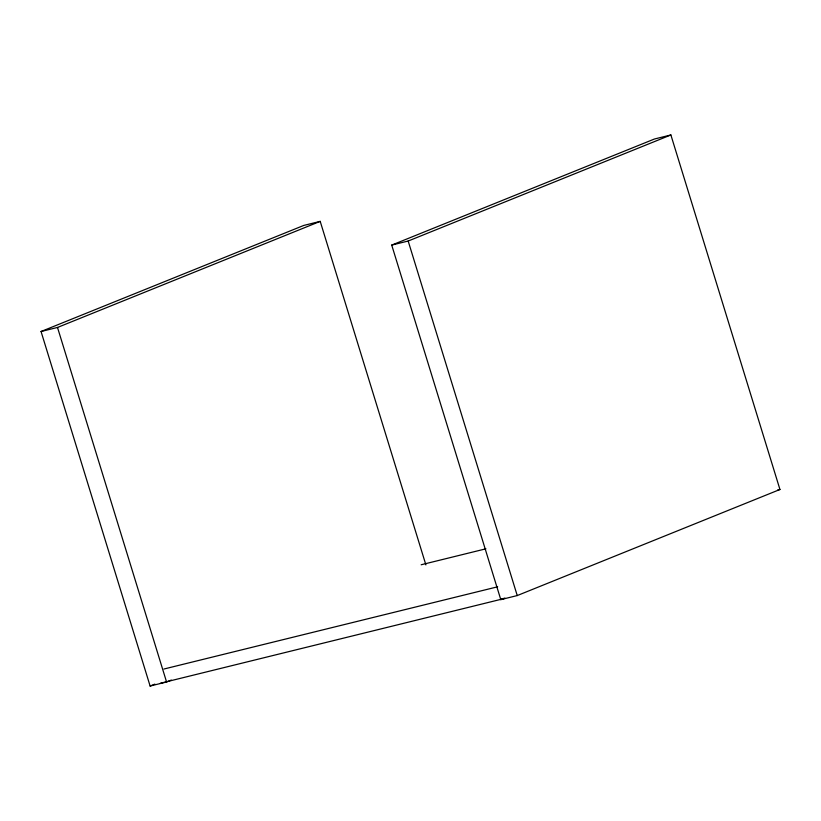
<?xml version="1.0" encoding="UTF-8"?>
<svg xmlns="http://www.w3.org/2000/svg" width="821" height="821" viewBox="0 0 821 821"><rect width="100%" height="100%" fill="white"/><g stroke="black" fill="none" stroke-linecap="round" stroke-linejoin="round"><path stroke-width="1.23" d="M171.322 680.065L166.571 681.984L150.12 686.038L41.05 331.51L303.76 225.436L320.211 221.372L425.894 564.899M41.05 331.51L57.501 327.456L320.211 221.372M391.72 245.089L654.429 139.016L670.88 134.962L779.95 489.49L517.24 595.564L500.789 599.628L391.72 245.089L408.17 241.035L670.88 134.962M150.12 686.038L154.871 684.119M500.789 599.628L504.361 598.181M421.173 564.766L485.929 548.808M777.6 490.065L779.95 489.49M163.933 669.023L497.659 586.789M160.29 683.298L505.223 598.293M408.17 241.035L517.24 595.564M57.501 327.456L166.571 681.984"/></g></svg>
